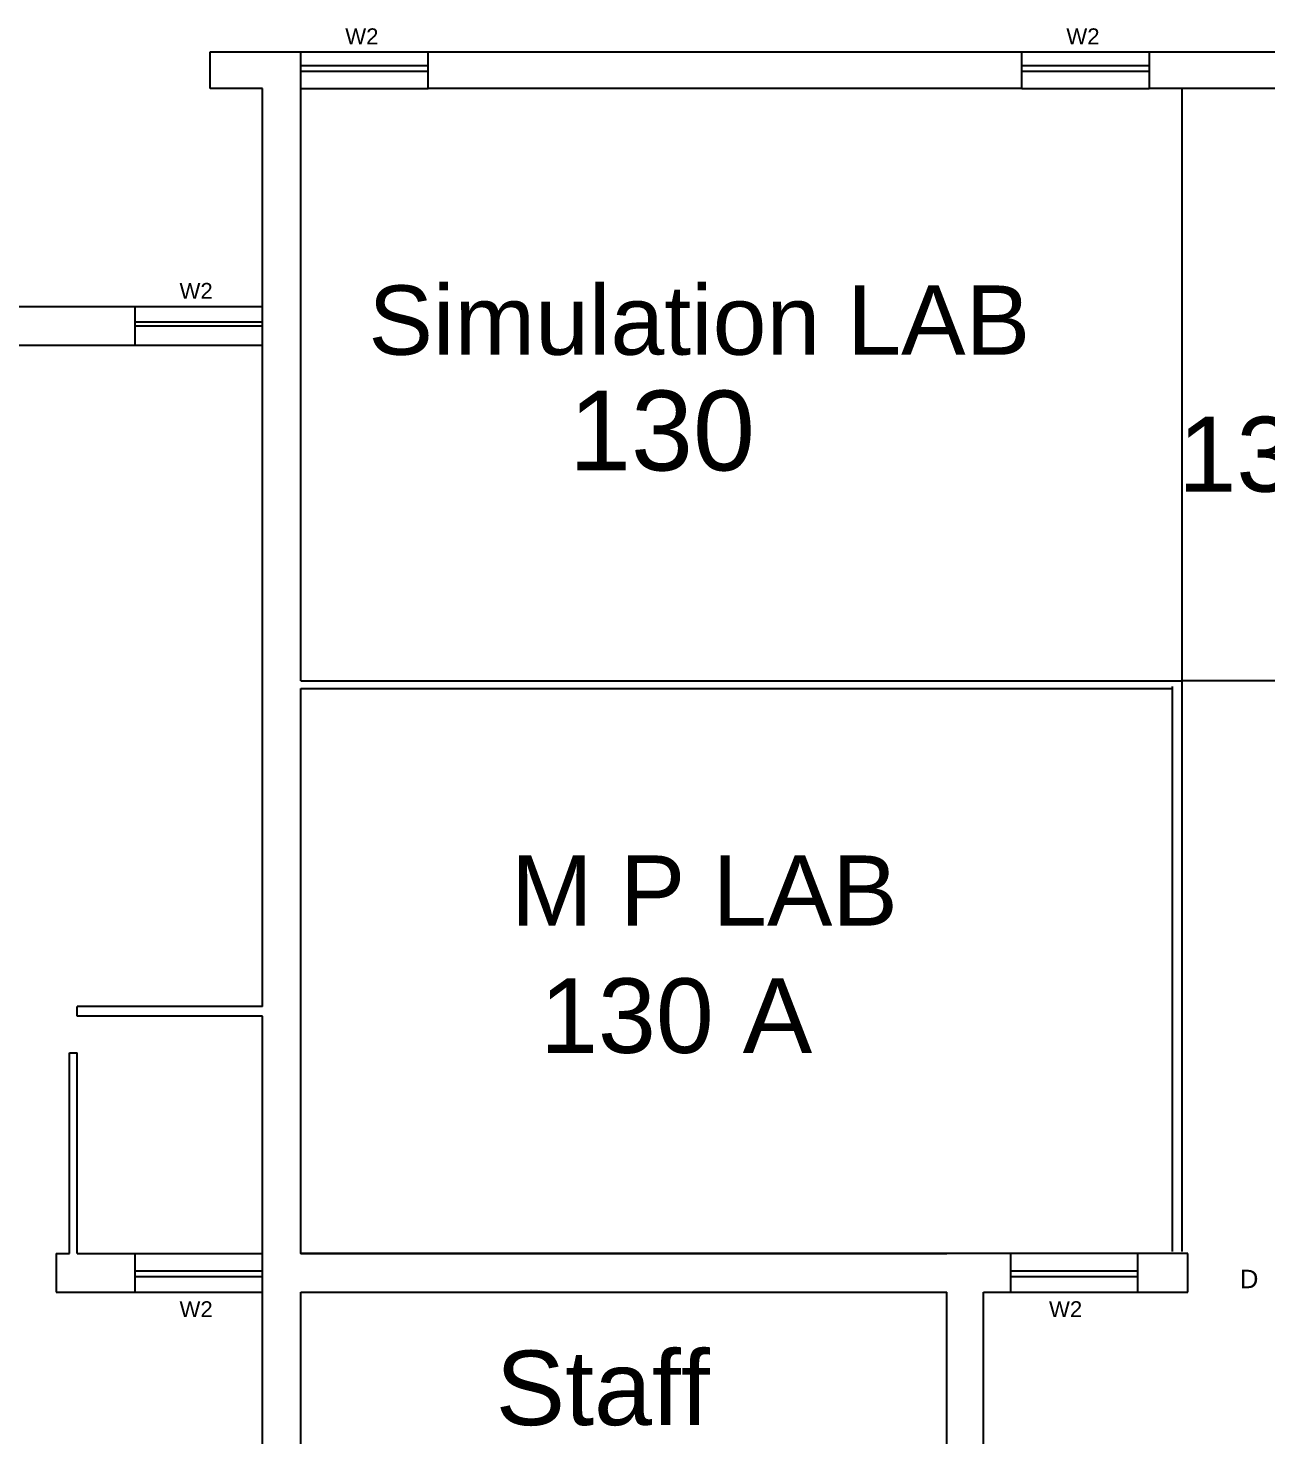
# Model space of a CAD drawing. Header units: millimetres. Extents: x 14 to 406, y 10 to 287.
# Drawn here: x 279.45 to 306.63, y 113.85 to 144.72 of the extents above; entities that cross this region are included whole.
import ezdxf

# ---------------------------------------------------------------- set-up
doc = ezdxf.new("R2010")
doc.units = ezdxf.units.MM
doc.header["$MEASUREMENT"] = 0
doc.layers.get('0').update_dxf_attribs({"linetype": 'CONTINUOUS'})
doc.styles.add('Swis721CnBT$001H0', font='')
doc.styles.get('Swis721CnBT$001H0').set_extended_font_data('Swis721CnBT')

msp = doc.modelspace()

# ---------------------------------------------------------------- linework, layer by layer
at = {"color": 0, "linetype": 'Continuous', "lineweight": 25, "true_color": 0x000007}
for p, q in [((283.45, 144.201), (285.44, 144.201)), ((283.45, 143.397), (283.45, 144.201)), ((283.45, 144.201), (285.44, 144.201)), ((283.45, 143.397), (283.45, 144.201)), ((285.44, 130.401), (285.44, 144.201)), ((285.44, 144.201), (288.234, 144.201)), ((285.44, 130.401), (285.44, 144.201)), ((285.44, 144.201), (288.234, 144.201)), ((288.234, 143.397), (288.234, 144.201)), ((288.234, 144.201), (301.272, 144.201)), ((288.234, 143.397), (288.234, 144.201)), ((288.234, 144.201), (301.272, 144.201)), ((301.272, 143.397), (301.272, 144.201)), ((301.272, 144.201), (304.066, 144.201)), ((301.272, 143.397), (301.272, 144.201)), ((301.272, 144.201), (304.066, 144.201)), ((304.066, 144.201), (307.03, 144.201)), ((304.066, 144.201), (304.066, 143.397)), ((305.336, 144.201), (305.336, 144.201)), ((306.014, 144.201), (306.014, 144.201)), ((285.44, 143.905), (288.234, 143.905)), ((285.44, 143.905), (288.234, 143.905)), ((301.272, 143.905), (304.066, 143.905)), ((301.272, 143.905), (304.066, 143.905)), ((285.44, 143.778), (288.234, 143.778)), ((285.44, 143.778), (288.234, 143.778)), ((301.272, 143.778), (304.066, 143.778)), ((301.272, 143.778), (304.066, 143.778)), ((284.593, 143.397), (283.45, 143.397)), ((284.593, 143.397), (283.45, 143.397)), ((284.593, 138.613), (284.593, 143.397)), ((284.593, 138.613), (284.593, 143.397)), ((285.44, 143.397), (288.234, 143.397)), ((285.44, 143.397), (288.234, 143.397)), ((301.272, 143.397), (288.234, 143.397)), ((301.272, 143.397), (288.234, 143.397)), ((301.272, 143.397), (304.066, 143.397)), ((301.272, 143.397), (304.066, 143.397)), ((307.03, 143.397), (304.066, 143.397)), ((304.786, 124.643), (304.786, 143.397)), ((269.395, 138.613), (281.799, 138.613)), ((279.64, 138.613), (281.799, 138.613)), ((281.799, 137.767), (281.799, 138.613)), ((281.799, 138.613), (284.593, 138.613)), ((281.799, 137.767), (281.799, 138.613)), ((281.799, 138.613), (284.593, 138.613)), ((284.593, 123.246), (284.593, 138.613)), ((284.593, 123.246), (284.593, 138.613)), ((281.799, 138.275), (284.593, 138.275)), ((281.799, 138.275), (284.593, 138.275)), ((281.799, 138.19), (284.593, 138.19)), ((281.799, 138.19), (284.593, 138.19)), ((269.395, 137.767), (281.799, 137.767)), ((279.64, 137.767), (281.799, 137.767)), ((281.799, 137.767), (284.593, 137.767)), ((281.799, 137.767), (284.593, 137.767)), ((285.44, 130.401), (304.786, 130.401)), ((304.786, 117.87), (304.786, 130.401)), ((308.215, 130.401), (304.786, 130.401)), ((285.44, 117.828), (285.44, 130.231)), ((285.44, 117.828), (285.44, 130.231)), ((285.44, 130.231), (304.574, 130.231)), ((304.574, 117.87), (304.574, 130.274)), ((304.574, 124.643), (304.574, 130.231)), ((280.529, 123.035), (280.529, 123.246)), ((284.593, 123.246), (280.529, 123.246)), ((280.529, 123.035), (280.529, 123.246)), ((284.593, 123.246), (280.529, 123.246)), ((284.593, 123.035), (280.529, 123.035)), ((284.593, 123.035), (280.529, 123.035)), ((284.593, 109.996), (284.593, 123.035)), ((284.593, 109.996), (284.593, 123.035)), ((280.36, 117.828), (280.36, 122.23)), ((280.36, 122.23), (280.529, 122.23)), ((280.36, 117.828), (280.36, 122.23)), ((280.36, 122.23), (280.529, 122.23)), ((280.529, 117.828), (280.529, 122.23)), ((280.529, 117.828), (280.529, 122.23)), ((280.063, 117.828), (280.36, 117.828)), ((280.063, 117.828), (280.063, 116.981)), ((280.063, 117.828), (280.36, 117.828)), ((280.063, 117.828), (280.063, 116.981)), ((280.529, 117.828), (281.799, 117.828)), ((280.529, 117.828), (281.799, 117.828)), ((281.799, 116.981), (281.799, 117.828)), ((281.799, 117.828), (284.593, 117.828)), ((281.799, 116.981), (281.799, 117.828)), ((281.799, 117.828), (284.593, 117.828)), ((301.018, 117.828), (301.018, 116.981)), ((303.812, 117.828), (303.812, 116.981)), ((304.913, 116.981), (304.913, 117.828)), ((281.799, 117.447), (284.593, 117.447)), ((281.799, 117.447), (284.593, 117.447)), ((301.018, 117.447), (303.812, 117.447)), ((281.799, 117.32), (284.593, 117.32)), ((281.799, 117.32), (284.593, 117.32)), ((301.018, 117.32), (303.812, 117.32)), ((280.063, 116.981), (281.799, 116.981)), ((280.063, 116.981), (281.799, 116.981)), ((281.799, 116.981), (284.593, 116.981)), ((281.799, 116.981), (284.593, 116.981)), ((285.44, 109.996), (285.44, 116.981)), ((285.44, 116.981), (299.621, 116.981)), ((285.44, 109.996), (285.44, 116.981)), ((285.44, 116.981), (299.621, 116.981)), ((299.621, 109.996), (299.621, 116.981)), ((299.621, 109.996), (299.621, 116.981)), ((300.426, 109.996), (300.426, 116.981)), ((300.426, 116.981), (304.913, 116.981)), ((300.426, 109.996), (300.426, 116.981)), ((300.426, 116.981), (304.913, 116.981))]:
    msp.add_line(p, q, dxfattribs=at)
msp.add_lwpolyline([(304.913, 117.828), (285.44, 117.828), (299.621, 117.828)], dxfattribs=at)
msp.add_lwpolyline([(304.913, 117.828), (285.44, 117.828), (299.621, 117.828)], dxfattribs=at)

# ---------------------------------------------------------------- texts
at = {"color": 0, "true_color": 0x000007, "style": 'Swis721CnBT$001H0'}
for s, height, p in [('W2', 0.3483, (286.413, 144.371)), ('W2', 0.3483, (286.413, 144.371)), ('W2', 0.3483, (302.246, 144.371)), ('W2', 0.3483, (302.246, 144.371)), ('W2', 0.3483, (282.773, 138.783)), ('W2', 0.3483, (282.773, 138.783)), ('Simulation LAB', 1.52154, (286.921, 137.555)), ('Simulation LAB', 1.52154, (286.921, 137.555)), ('130', 1.7531, (291.324, 135.015)), ('130', 1.7531, (291.324, 135.015)), ('130B', 1.6454, (304.701, 134.549)), ('M P LAB', 1.5405, (290.054, 125.024)), ('M P LAB', 1.5405, (290.054, 125.024)), ('130 A', 1.6372, (290.689, 122.23)), ('130 A', 1.6372, (290.689, 122.23)), ('D', 0.404, (306.056, 117.066)), ('W2', 0.3483, (282.773, 116.431)), ('W2', 0.3483, (282.773, 116.431)), ('W2', 0.3483, (301.865, 116.431)), ('Staff', 1.6361, (289.715, 114.06)), ('Staff', 1.6361, (289.715, 114.06))]:
    msp.add_text(s, height=height, dxfattribs=at).set_placement(p)

doc.saveas('drawing.dxf')
